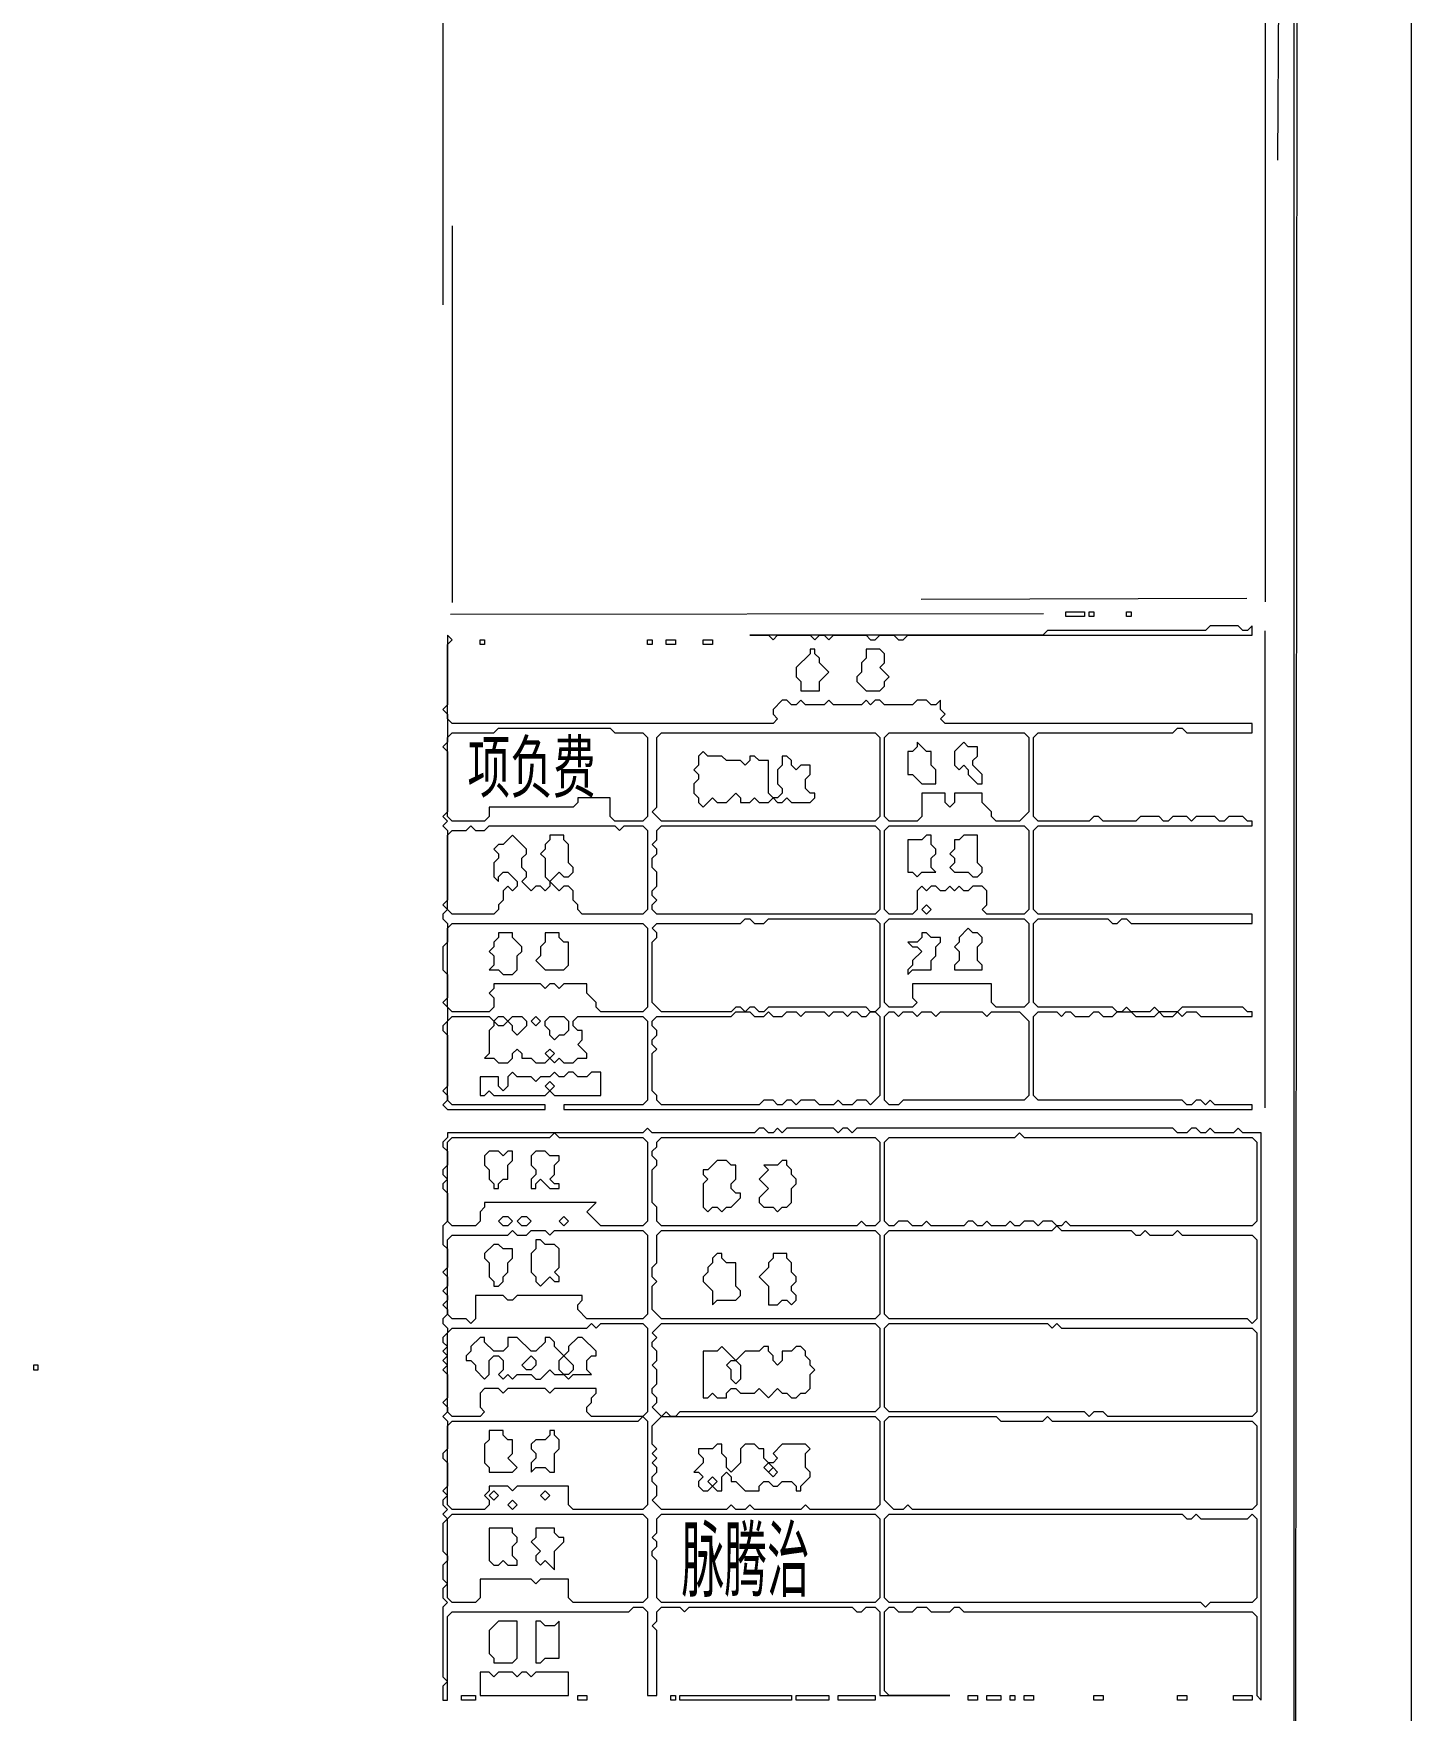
# Model space of a CAD drawing. Extents: x 12 to 2459, y 13 to 1740.
# Drawn here: x 2136 to 2432.3, y 261.8 to 622.3 of the extents above; entities that cross this region are included whole.
import ezdxf

# ---------------------------------------------------------------- set-up
doc = ezdxf.new("R2010")
doc.units = 0
for name, color, linetype, lineweight in [('OCR_TEXT', 6, 'Continuous', 0), ('TEXT_FALLBACK_OUTLINE', 2, 'Continuous', 0), ('TRACE_CURVE', 6, 'Continuous', 0), ('TRACE_STRAIGHT', 5, 'Continuous', 0), ('TRACE_TEXT_SYMBOL', 6, 'Continuous', 0)]:
    doc.layers.add(name, color=color, linetype=linetype, lineweight=lineweight)
doc.styles.add('wqy-unicode', font='wqy-unicode.lff')

msp = doc.modelspace()

# ---------------------------------------------------------------- linework, layer by layer
at = {"layer": 'TEXT_FALLBACK_OUTLINE', "color": 2}
for points in [[(2280, 468), (2279, 467), (2279, 465), (2278, 464), (2279, 463), (2279, 462), (2278, 461), (2278, 459), (2279, 458), (2279, 457), (2280, 456), (2282, 458), (2283, 457), (2285, 457), (2287, 459), (2288, 458), (2288, 457), (2290, 457), (2291, 458), (2292, 457), (2294, 457), (2295, 458), (2296, 457), (2297, 457), (2298, 458), (2299, 457), (2303, 457), (2304, 458), (2304, 459), (2303, 459), (2302, 460), (2302, 462), (2303, 463), (2303, 465), (2301, 465), (2300, 464), (2299, 465), (2299, 466), (2298, 467), (2297, 467), (2297, 465), (2296, 464), (2296, 461), (2297, 460), (2297, 459), (2296, 458), (2295, 458), (2294, 459), (2294, 466), (2292, 466), (2291, 467), (2290, 467), (2290, 466), (2289, 465), (2288, 466), (2285, 466), (2284, 467), (2281, 467)], [(2337, 430), (2335, 428), (2335, 427), (2334, 426), (2335, 425), (2335, 423), (2334, 422), (2334, 421), (2340, 421), (2340, 422), (2339, 423), (2339, 426), (2340, 427), (2340, 428), (2339, 429), (2338, 429)], [(2327, 429), (2327, 428), (2326, 427), (2324, 427), (2325, 426), (2326, 426), (2327, 425), (2325, 423), (2325, 422), (2324, 421), (2324, 420), (2325, 421), (2329, 421), (2329, 423), (2330, 424), (2330, 426), (2331, 427), (2331, 428), (2329, 428), (2328, 429)], [(2234, 382), (2233, 381), (2233, 379), (2234, 378), (2234, 376), (2235, 375), (2235, 374), (2236, 374), (2236, 375), (2237, 376), (2238, 376), (2238, 379), (2239, 380), (2239, 382), (2238, 382), (2237, 381), (2236, 382)], [(2244, 382), (2243, 381), (2243, 379), (2244, 378), (2244, 377), (2243, 376), (2243, 374), (2244, 374), (2244, 375), (2245, 376), (2247, 374), (2249, 374), (2249, 375), (2248, 375), (2247, 376), (2248, 377), (2248, 379), (2249, 380), (2249, 381), (2247, 381), (2246, 382)], [(2232, 342), (2230, 340), (2230, 339), (2229, 338), (2229, 337), (2230, 337), (2231, 336), (2231, 335), (2233, 333), (2234, 334), (2234, 337), (2235, 338), (2236, 338), (2237, 337), (2237, 335), (2236, 334), (2237, 333), (2238, 334), (2239, 333), (2240, 334), (2243, 334), (2244, 333), (2245, 333), (2247, 335), (2248, 334), (2250, 334), (2251, 333), (2252, 334), (2256, 334), (2255, 335), (2255, 337), (2256, 338), (2257, 338), (2257, 339), (2254, 342), (2253, 342), (2251, 340), (2251, 339), (2250, 338), (2248, 340), (2248, 341), (2247, 342), (2246, 342), (2246, 341), (2244, 339), (2243, 339), (2240, 342), (2238, 342), (2238, 340), (2237, 339), (2235, 339), (2233, 341), (2233, 342)], [(2284, 340), (2283, 339), (2280, 339), (2280, 329), (2281, 329), (2282, 330), (2283, 329), (2285, 329), (2285, 330), (2286, 331), (2287, 331), (2288, 330), (2291, 330), (2292, 331), (2294, 329), (2296, 331), (2297, 330), (2298, 330), (2299, 329), (2300, 329), (2301, 330), (2302, 330), (2303, 331), (2303, 334), (2304, 335), (2303, 336), (2303, 337), (2302, 338), (2302, 339), (2301, 340), (2300, 340), (2299, 339), (2297, 339), (2297, 337), (2296, 336), (2295, 337), (2295, 338), (2294, 339), (2294, 340), (2293, 340), (2292, 339), (2289, 339), (2287, 337)], [(2243, 338), (2244, 337), (2244, 336), (2243, 335), (2242, 335), (2241, 336)], [(2249, 337), (2250, 338), (2252, 336), (2252, 335), (2251, 334), (2250, 334), (2249, 335)], [(2285, 336), (2286, 337), (2287, 337), (2288, 336), (2288, 333), (2287, 332), (2286, 333), (2286, 335)], [(2283, 319), (2282, 318), (2279, 318), (2279, 317), (2280, 316), (2280, 315), (2278, 313), (2279, 313), (2280, 312), (2279, 311), (2279, 310), (2280, 309), (2281, 309), (2282, 310), (2283, 309), (2284, 309), (2284, 312), (2285, 313), (2286, 312), (2286, 311), (2287, 311), (2289, 309), (2292, 309), (2292, 310), (2293, 311), (2294, 311), (2295, 310), (2296, 310), (2297, 311), (2299, 311), (2300, 310), (2300, 309), (2301, 309), (2301, 310), (2303, 312), (2303, 313), (2302, 314), (2302, 317), (2303, 318), (2302, 319), (2297, 319), (2295, 317), (2296, 316), (2295, 315), (2294, 315), (2293, 316), (2293, 318), (2292, 318), (2291, 319), (2289, 319), (2288, 318), (2288, 315), (2286, 313), (2285, 314), (2285, 316), (2284, 317), (2284, 319)], [(2293, 314), (2294, 315), (2295, 314), (2294, 313)], [(2294, 313), (2295, 314), (2296, 313), (2295, 312)], [(2281, 311), (2282, 312), (2283, 311), (2282, 310)]]:
    msp.add_lwpolyline(points, close=True, dxfattribs=at)
at = {"layer": 'TRACE_CURVE', "color": 6}
for points in [[(2225, 493), (2225, 478), (2224, 477), (2225, 476), (2225, 470), (2224, 469), (2225, 468), (2225, 455), (2224, 454), (2225, 453), (2224, 452), (2225, 451), (2225, 436), (2224, 435), (2225, 434), (2224, 433), (2224, 432), (2225, 431), (2225, 427), (2224, 426), (2224, 421), (2225, 420), (2225, 415), (2224, 414), (2225, 413), (2225, 410), (2224, 409), (2224, 408), (2225, 407), (2225, 396), (2224, 395), (2225, 394), (2225, 393), (2224, 392), (2225, 391), (2246, 391), (2246, 392), (2226, 392), (2225, 393), (2225, 410), (2226, 411), (2234, 411), (2235, 410), (2235, 409), (2234, 408), (2234, 403), (2233, 402), (2235, 402), (2236, 401), (2238, 401), (2239, 402), (2239, 403), (2240, 404), (2241, 403), (2241, 402), (2243, 402), (2244, 401), (2246, 401), (2247, 402), (2248, 401), (2249, 402), (2250, 401), (2252, 401), (2253, 402)], [(2316, 478), (2315, 479), (2314, 478), (2308, 478), (2307, 479), (2306, 478), (2302, 478), (2301, 479), (2300, 478), (2299, 478), (2298, 479), (2297, 479), (2295, 477), (2295, 476), (2296, 475), (2295, 474), (2226, 474), (2225, 475), (2225, 491), (2226, 492), (2225, 493)], [(2370, 412), (2369, 412), (2368, 413), (2352, 413), (2351, 414), (2351, 431), (2352, 432), (2367, 432), (2368, 431), (2369, 431), (2370, 432), (2371, 432), (2372, 431), (2398, 431), (2398, 433), (2352, 433), (2351, 434), (2351, 451), (2352, 452), (2398, 452), (2398, 453), (2397, 453), (2396, 454), (2393, 454), (2392, 453), (2391, 453), (2390, 454), (2386, 454), (2385, 453), (2384, 454), (2381, 454), (2380, 453), (2379, 453), (2378, 454), (2374, 454), (2373, 453), (2366, 453), (2365, 454), (2364, 454), (2363, 453), (2352, 453), (2351, 454), (2351, 471), (2352, 472), (2381, 472), (2382, 473), (2383, 473), (2384, 472), (2398, 472), (2398, 474), (2332, 474), (2331, 475), (2332, 476), (2331, 477), (2331, 479), (2330, 478), (2329, 478), (2328, 479), (2326, 479), (2325, 478), (2319, 478), (2318, 479), (2317, 479), (2316, 478)], [(2240, 439), (2239, 438), (2238, 439), (2237, 438), (2237, 436), (2236, 435), (2236, 434), (2235, 433), (2226, 433), (2225, 434), (2225, 450), (2226, 451), (2229, 451)], [(2229, 451), (2230, 452), (2231, 451), (2233, 451), (2234, 452), (2261, 452), (2262, 451), (2263, 452), (2267, 452), (2268, 451), (2268, 434), (2267, 433), (2254, 433), (2253, 434), (2253, 435), (2252, 436), (2252, 438), (2251, 439), (2250, 439), (2249, 438), (2247, 440), (2249, 442), (2250, 441), (2251, 441), (2252, 442), (2252, 443), (2251, 444), (2251, 448), (2250, 449), (2250, 450), (2247, 450), (2247, 449), (2246, 448), (2246, 447), (2245, 446), (2246, 445), (2246, 441), (2247, 440), (2247, 439), (2246, 438), (2245, 439), (2244, 439), (2243, 438), (2241, 440), (2242, 441), (2242, 442), (2241, 443), (2241, 445), (2242, 446), (2242, 447), (2239, 450), (2237, 448), (2236, 448), (2235, 447), (2236, 446), (2236, 445), (2235, 444), (2235, 441), (2236, 440), (2236, 441), (2237, 442), (2238, 442), (2240, 440), (2240, 439)], [(2253, 402), (2255, 402), (2255, 403), (2253, 405), (2254, 406), (2254, 408), (2253, 408), (2252, 409), (2252, 410), (2253, 411), (2267, 411), (2268, 410), (2268, 393), (2267, 392), (2250, 392), (2250, 391), (2398, 391), (2398, 392), (2390, 392), (2389, 393), (2388, 392), (2387, 393), (2386, 393), (2385, 392), (2384, 392), (2383, 393), (2352, 393), (2351, 394), (2351, 411), (2352, 412), (2356, 412), (2357, 411), (2358, 412), (2359, 412), (2360, 411), (2363, 411), (2364, 412), (2365, 412), (2366, 411), (2368, 411), (2369, 412), (2372, 412), (2373, 411), (2377, 411), (2378, 412), (2379, 411), (2381, 411), (2382, 412), (2383, 411), (2384, 412), (2386, 412), (2387, 411), (2398, 411), (2398, 412), (2397, 412), (2396, 413), (2383, 413), (2382, 412), (2378, 412), (2377, 413), (2376, 412), (2372, 412), (2371, 413), (2370, 412)], [(2268, 387), (2267, 386), (2225, 386), (2225, 385), (2224, 384), (2224, 383), (2225, 382), (2225, 379), (2224, 378), (2224, 377), (2225, 376), (2224, 375), (2224, 374), (2225, 373), (2225, 367), (2224, 366), (2224, 362), (2225, 361), (2225, 357), (2224, 356), (2225, 355), (2225, 353), (2224, 352), (2225, 351), (2225, 350), (2224, 349), (2225, 348), (2225, 347), (2224, 346), (2224, 345), (2225, 344), (2225, 343), (2224, 342), (2224, 341), (2225, 340), (2224, 339), (2225, 338), (2224, 337), (2225, 336), (2224, 335), (2225, 334), (2225, 329), (2224, 328), (2225, 327), (2225, 326), (2224, 325), (2225, 324), (2225, 318), (2224, 317), (2224, 316), (2225, 315), (2225, 310), (2224, 309), (2225, 308), (2224, 307), (2224, 306), (2225, 305), (2224, 304), (2225, 303), (2224, 302), (2224, 296), (2225, 295), (2225, 294), (2224, 293)], [(2224, 293), (2224, 290), (2225, 289), (2224, 288), (2224, 286), (2225, 285), (2224, 284), (2224, 269), (2225, 268), (2224, 267), (2224, 264), (2225, 264), (2225, 282), (2226, 283), (2264, 283), (2265, 284), (2267, 284), (2268, 283), (2268, 265), (2270, 265), (2270, 279), (2269, 280), (2270, 281), (2270, 283), (2271, 284), (2275, 284), (2276, 283), (2277, 284), (2312, 284), (2313, 283), (2314, 283), (2315, 284), (2317, 284), (2318, 283), (2318, 265), (2333, 265), (2320, 265), (2319, 266), (2319, 283), (2320, 284), (2321, 284), (2322, 283), (2325, 283), (2326, 284), (2328, 284), (2329, 283), (2333, 283), (2334, 284), (2335, 284), (2336, 283), (2398, 283), (2399, 282), (2399, 265), (2400, 264), (2400, 386), (2396, 386), (2395, 387), (2394, 386), (2390, 386), (2389, 387), (2388, 386), (2387, 386), (2386, 387), (2385, 387)], [(2385, 387), (2384, 386), (2382, 386), (2381, 387), (2313, 387), (2312, 386), (2311, 387), (2310, 387), (2309, 386), (2308, 387), (2298, 387), (2297, 386), (2296, 387), (2295, 386), (2294, 386), (2293, 387), (2292, 387), (2291, 386), (2269, 386), (2268, 387)]]:
    msp.add_lwpolyline(points, dxfattribs=at)
for points in [[(2235, 472), (2236, 473), (2260, 473), (2261, 472), (2267, 472), (2268, 471), (2268, 454), (2267, 453), (2261, 453), (2260, 454), (2260, 458), (2253, 458), (2253, 457), (2252, 456), (2234, 456), (2234, 454), (2233, 453), (2226, 453), (2225, 454), (2225, 471), (2226, 472)], [(2270, 471), (2271, 472), (2317, 472), (2318, 471), (2318, 454), (2317, 453), (2271, 453), (2269, 455), (2270, 456)], [(2319, 471), (2320, 472), (2349, 472), (2350, 471), (2350, 455), (2348, 453), (2343, 453), (2342, 454), (2342, 455), (2340, 457), (2340, 459), (2334, 459), (2334, 457), (2333, 456), (2332, 457), (2332, 459), (2327, 459), (2327, 454), (2326, 453), (2320, 453), (2319, 454)], [(2270, 451), (2271, 452), (2317, 452), (2318, 451), (2318, 434), (2317, 433), (2270, 433), (2269, 434), (2269, 435), (2270, 436), (2269, 437), (2269, 438), (2270, 439), (2270, 442), (2269, 443), (2269, 445), (2270, 446), (2270, 447), (2269, 448), (2270, 449)], [(2319, 451), (2320, 452), (2349, 452), (2350, 451), (2350, 434), (2349, 433), (2341, 433), (2340, 434), (2341, 435), (2341, 438), (2340, 439), (2338, 439), (2337, 438), (2336, 438), (2335, 439), (2334, 438), (2333, 439), (2332, 438), (2331, 438), (2330, 439), (2329, 439), (2328, 438), (2327, 439), (2326, 438), (2326, 434), (2325, 433), (2320, 433), (2319, 434)], [(2327, 434), (2328, 435), (2329, 434), (2328, 433)], [(2225, 430), (2226, 431), (2267, 431), (2268, 430), (2268, 413), (2267, 412), (2258, 412), (2257, 413), (2257, 414), (2255, 416), (2255, 418), (2250, 418), (2249, 417), (2248, 418), (2247, 418), (2246, 417), (2245, 418), (2235, 418), (2235, 417), (2234, 416), (2235, 415), (2235, 413), (2234, 412), (2226, 412), (2225, 413)], [(2288, 431), (2289, 432), (2290, 432), (2291, 431), (2293, 431), (2294, 432), (2317, 432), (2318, 431), (2318, 413), (2317, 412), (2316, 412), (2315, 413), (2294, 413), (2293, 412), (2292, 412), (2291, 413), (2290, 413), (2289, 412), (2288, 413), (2287, 413), (2286, 412), (2271, 412), (2269, 414), (2269, 427), (2270, 428), (2270, 429), (2269, 430), (2270, 431)], [(2319, 431), (2320, 432), (2349, 432), (2350, 431), (2350, 414), (2349, 413), (2343, 413), (2342, 414), (2342, 418), (2325, 418), (2325, 415), (2326, 414), (2325, 413), (2320, 413), (2319, 414)], [(2286, 411), (2287, 412), (2290, 412), (2291, 411), (2293, 411), (2294, 412), (2295, 411), (2297, 411), (2298, 412), (2300, 412), (2301, 411), (2302, 412), (2306, 412), (2307, 411), (2308, 412), (2310, 412), (2311, 411), (2312, 412), (2313, 412), (2314, 411), (2315, 411), (2316, 412), (2317, 412), (2318, 411), (2318, 394), (2316, 392), (2315, 393), (2313, 393), (2312, 392), (2310, 392), (2309, 393), (2308, 392), (2305, 392), (2304, 393), (2301, 393), (2300, 392), (2299, 393), (2298, 393), (2297, 392), (2296, 392), (2295, 393), (2293, 393), (2292, 392), (2271, 392), (2270, 393), (2270, 394), (2269, 395), (2269, 403), (2270, 404), (2269, 405), (2269, 406), (2270, 407), (2270, 408), (2269, 409), (2269, 410), (2270, 411)], [(2319, 411), (2320, 412), (2321, 412), (2322, 411), (2323, 412), (2325, 412), (2326, 411), (2327, 412), (2329, 412), (2330, 411), (2331, 412), (2340, 412), (2341, 411), (2342, 412), (2348, 412), (2350, 410), (2350, 394), (2349, 393), (2323, 393), (2322, 392), (2320, 392), (2319, 393)], [(2235, 410), (2236, 411), (2237, 411), (2238, 410), (2237, 409), (2236, 409)], [(2238, 410), (2239, 411), (2241, 411), (2242, 410), (2242, 409), (2240, 407), (2239, 408), (2239, 409)], [(2243, 410), (2244, 411), (2245, 410), (2244, 409)], [(2246, 410), (2247, 411), (2250, 411), (2251, 410), (2251, 408), (2250, 407), (2249, 407), (2248, 406), (2247, 407), (2247, 408), (2246, 409)], [(2246, 403), (2247, 404), (2248, 403), (2247, 402)], [(2247, 385), (2248, 386), (2249, 385), (2267, 385), (2268, 384), (2268, 367), (2267, 366), (2258, 366), (2255, 369), (2257, 371), (2233, 371), (2233, 370), (2232, 369), (2232, 367), (2231, 366), (2226, 366), (2225, 367), (2225, 384), (2226, 385)], [(2347, 385), (2348, 386), (2349, 385), (2398, 385), (2399, 384), (2399, 367), (2398, 366), (2359, 366), (2358, 367), (2357, 366), (2356, 366), (2355, 367), (2353, 367), (2352, 366), (2351, 367), (2349, 367), (2348, 366), (2347, 366), (2346, 367), (2345, 366), (2342, 366), (2341, 367), (2340, 366), (2339, 366), (2338, 367), (2337, 367), (2336, 366), (2329, 366), (2328, 367), (2327, 366), (2325, 366), (2324, 367), (2322, 367), (2321, 366), (2320, 366), (2319, 367), (2319, 384), (2320, 385)], [(2270, 384), (2271, 385), (2317, 385), (2318, 384), (2318, 367), (2317, 366), (2315, 366), (2314, 367), (2313, 366), (2271, 366), (2270, 367), (2270, 370), (2269, 371), (2269, 378), (2270, 379), (2270, 380), (2269, 381), (2269, 382), (2270, 383)], [(2236, 367), (2237, 368), (2238, 368), (2239, 367), (2238, 366), (2237, 366)], [(2240, 367), (2241, 368), (2242, 368), (2243, 367), (2242, 366), (2241, 366)], [(2249, 367), (2250, 368), (2251, 367), (2250, 366)], [(2238, 364), (2239, 365), (2240, 364), (2242, 364), (2243, 365), (2246, 365), (2247, 364), (2248, 365), (2267, 365), (2268, 364), (2268, 347), (2267, 346), (2255, 346), (2253, 348), (2253, 349), (2254, 350), (2254, 351), (2240, 351), (2239, 350), (2238, 350), (2237, 351), (2231, 351), (2231, 346), (2230, 345), (2229, 346), (2226, 346), (2225, 347), (2225, 363), (2226, 364)], [(2270, 364), (2271, 365), (2317, 365), (2318, 364), (2318, 347), (2317, 346), (2271, 346), (2269, 348), (2269, 353), (2270, 354), (2269, 355), (2269, 357), (2270, 358)], [(2355, 365), (2356, 366), (2357, 365), (2372, 365), (2373, 364), (2374, 364), (2375, 365), (2376, 364), (2381, 364), (2382, 365), (2383, 364), (2398, 364), (2399, 363), (2399, 346), (2398, 345), (2397, 346), (2320, 346), (2319, 347), (2319, 364), (2320, 365)], [(2255, 344), (2256, 345), (2257, 344), (2258, 345), (2267, 345), (2268, 344), (2268, 326), (2267, 325), (2256, 325), (2255, 326), (2255, 327), (2256, 328), (2256, 329), (2257, 330), (2257, 331), (2248, 331), (2247, 330), (2246, 331), (2238, 331), (2237, 330), (2236, 331), (2233, 331), (2232, 330), (2232, 327), (2233, 326), (2232, 325), (2226, 325), (2225, 326), (2225, 343), (2226, 344)], [(2271, 345), (2317, 345), (2318, 344), (2318, 327), (2317, 326), (2275, 326), (2274, 325), (2273, 325), (2272, 326), (2271, 325), (2269, 327), (2270, 328), (2270, 329), (2269, 330), (2269, 331), (2270, 332), (2270, 335), (2269, 336), (2270, 337), (2270, 339), (2269, 340), (2269, 341), (2270, 342), (2269, 343)], [(2319, 344), (2320, 345), (2354, 345), (2355, 344), (2356, 345), (2357, 344), (2398, 344), (2399, 343), (2399, 326), (2398, 325), (2367, 325), (2366, 326), (2364, 326), (2363, 325), (2362, 326), (2320, 326), (2319, 327)], [(2266, 324), (2267, 325), (2268, 324), (2268, 306), (2267, 305), (2252, 305), (2251, 306), (2251, 310), (2240, 310), (2239, 309), (2238, 310), (2234, 310), (2234, 309), (2233, 308), (2234, 307), (2234, 306), (2233, 305), (2226, 305), (2225, 306), (2225, 323), (2226, 324)], [(2271, 325), (2317, 325), (2318, 324), (2318, 306), (2317, 305), (2303, 305), (2302, 306), (2301, 305), (2291, 305), (2290, 306), (2289, 305), (2287, 305), (2286, 306), (2285, 305), (2271, 305), (2269, 307), (2270, 308), (2270, 310), (2269, 311), (2269, 312), (2270, 313), (2270, 314), (2269, 315), (2270, 316), (2269, 317), (2270, 318), (2269, 319), (2269, 323)], [(2319, 324), (2320, 325), (2343, 325), (2344, 324), (2353, 324), (2354, 325), (2355, 324), (2398, 324), (2399, 323), (2399, 306), (2398, 305), (2325, 305), (2324, 306), (2323, 305), (2321, 305), (2319, 307)], [(2234, 308), (2235, 309), (2236, 308), (2235, 307)], [(2238, 306), (2239, 307), (2240, 306), (2239, 305)], [(2245, 308), (2246, 309), (2247, 308), (2246, 307)], [(2225, 303), (2226, 304), (2267, 304), (2268, 303), (2268, 286), (2267, 285), (2252, 285), (2251, 286), (2251, 290), (2245, 290), (2244, 289), (2243, 290), (2232, 290), (2232, 286), (2231, 285), (2226, 285), (2225, 286)], [(2270, 303), (2271, 304), (2317, 304), (2318, 303), (2318, 286), (2317, 285), (2271, 285), (2270, 286), (2270, 294), (2269, 295), (2269, 296), (2270, 297), (2270, 298), (2269, 299), (2270, 300)], [(2319, 303), (2320, 304), (2383, 304), (2384, 303), (2385, 303), (2386, 304), (2387, 303), (2397, 303), (2398, 304), (2399, 303), (2399, 286), (2398, 285), (2389, 285), (2388, 284), (2387, 285), (2320, 285), (2319, 286)]]:
    msp.add_lwpolyline(points, close=True, dxfattribs=at)
at = {"layer": 'TRACE_STRAIGHT', "color": 5}
for p, q in [((2407.28, 52.63), (2408.41, 1712.63)), ((2224, 1532), (2224, 564)), ((2407, 1021), (2407, 52)), ((2432.25, 48.87), (2432.28, 937.63)), ((2400.83, 835.12), (2400.84, 500.12)), ((2403.58, 595.12), (2404.3, 727.63)), ((2226, 581), (2226, 500)), ((2225.62, 497.5), (2353.13, 497.61)), ((2326.87, 500.71), (2396.88, 500.96)), ((2400.8, 391.37), (2400.85, 493.88))]:
    msp.add_line(p, q, dxfattribs=at)
at = {"layer": 'TRACE_TEXT_SYMBOL', "color": 6}
for points in [[(2358, 498), (2362, 498), (2362, 497), (2358, 497)], [(2363, 498), (2364, 498), (2364, 497), (2363, 497)], [(2371, 498), (2372, 498), (2372, 497), (2371, 497)], [(2389, 495), (2388, 494), (2354, 494), (2353, 493), (2290, 493), (2294, 493), (2295, 492), (2296, 493), (2303, 493), (2304, 492), (2305, 493), (2306, 493), (2307, 492), (2308, 493), (2315, 493), (2316, 492), (2317, 492), (2318, 493), (2321, 493), (2322, 492), (2323, 492), (2324, 493), (2398, 493), (2398, 495), (2397, 494), (2396, 494), (2395, 495)], [(2232, 492), (2233, 492), (2233, 491), (2232, 491)], [(2268, 492), (2269, 492), (2269, 491), (2268, 491)], [(2272, 492), (2274, 492), (2274, 491), (2272, 491)], [(2280, 492), (2282, 492), (2282, 491), (2280, 491)], [(2303, 490), (2303, 489), (2300, 486), (2300, 484), (2301, 483), (2301, 481), (2305, 481), (2305, 483), (2307, 485), (2305, 487), (2305, 488), (2304, 489), (2304, 490)], [(2315, 490), (2315, 488), (2314, 487), (2314, 485), (2313, 484), (2313, 483), (2315, 481), (2318, 481), (2319, 482), (2319, 483), (2320, 484), (2318, 486), (2319, 487), (2319, 489), (2318, 490)], [(2326, 470), (2326, 469), (2325, 468), (2324, 468), (2324, 463), (2325, 463), (2327, 461), (2330, 461), (2330, 464), (2329, 465), (2329, 468), (2328, 468)], [(2336, 470), (2334, 468), (2334, 465), (2335, 464), (2336, 465), (2337, 464), (2337, 463), (2339, 461), (2340, 461), (2340, 463), (2338, 465), (2338, 466), (2339, 467), (2339, 469), (2337, 469)], [(2328, 450), (2327, 449), (2324, 449), (2324, 442), (2325, 442), (2326, 441), (2327, 442), (2330, 442), (2329, 443), (2329, 445), (2330, 446), (2330, 447), (2329, 448), (2329, 450)], [(2336, 450), (2335, 449), (2334, 449), (2334, 447), (2333, 446), (2334, 445), (2334, 444), (2333, 443), (2334, 442), (2337, 442), (2338, 441), (2339, 441), (2340, 442), (2340, 443), (2339, 444), (2339, 450)], [(2236, 429), (2236, 428), (2235, 427), (2235, 426), (2234, 425), (2235, 424), (2235, 422), (2234, 421), (2236, 421), (2237, 420), (2239, 420), (2240, 421), (2240, 424), (2241, 425), (2241, 426), (2239, 428), (2239, 429)], [(2246, 429), (2246, 427), (2245, 426), (2245, 424), (2244, 423), (2246, 421), (2250, 421), (2251, 422), (2251, 427), (2250, 427), (2249, 428), (2249, 429)], [(2239, 399), (2238, 398), (2238, 396), (2237, 395), (2236, 396), (2236, 398), (2232, 398), (2232, 394), (2233, 394), (2234, 395), (2235, 394), (2246, 394), (2247, 395), (2248, 394), (2258, 394), (2258, 399), (2256, 399), (2255, 398), (2253, 398), (2252, 399), (2251, 399), (2250, 398), (2249, 398), (2248, 399), (2247, 398), (2245, 398), (2244, 397), (2243, 398), (2240, 398)], [(2246, 396), (2247, 397), (2248, 396), (2247, 395)], [(2283, 380), (2281, 378), (2280, 378), (2280, 377), (2281, 376), (2280, 375), (2280, 370), (2281, 369), (2282, 370), (2283, 370), (2284, 369), (2285, 370), (2286, 370), (2288, 372), (2288, 373), (2287, 373), (2286, 374), (2286, 375), (2287, 376), (2287, 379), (2286, 379), (2285, 380)], [(2297, 380), (2296, 379), (2293, 379), (2294, 378), (2292, 376), (2294, 374), (2292, 372), (2292, 371), (2293, 370), (2295, 370), (2296, 369), (2297, 370), (2298, 370), (2299, 371), (2299, 374), (2300, 375), (2300, 376), (2299, 377), (2299, 378), (2298, 379), (2298, 380)], [(2235, 362), (2233, 360), (2233, 359), (2234, 358), (2234, 355), (2235, 354), (2235, 353), (2236, 353), (2237, 354), (2237, 355), (2238, 356), (2238, 358), (2239, 359), (2239, 361), (2237, 361), (2236, 362)], [(2244, 363), (2244, 361), (2243, 360), (2243, 356), (2244, 355), (2244, 354), (2245, 353), (2247, 355), (2248, 354), (2249, 354), (2249, 355), (2248, 356), (2249, 357), (2249, 361), (2248, 362), (2246, 362), (2245, 363)], [(2283, 360), (2282, 359), (2282, 358), (2281, 357), (2281, 356), (2280, 355), (2280, 354), (2282, 352), (2282, 349), (2283, 350), (2287, 350), (2288, 351), (2288, 352), (2287, 353), (2287, 358), (2285, 358), (2284, 359), (2284, 360)], [(2295, 360), (2295, 359), (2294, 358), (2294, 357), (2292, 355), (2294, 353), (2294, 349), (2296, 349), (2297, 350), (2298, 350), (2299, 349), (2300, 350), (2300, 351), (2299, 352), (2299, 353), (2300, 354), (2300, 355), (2299, 356), (2299, 358), (2298, 359), (2298, 360)], [(2136, 336), (2136, 335), (2137, 335), (2137, 336)], [(2234, 322), (2234, 320), (2233, 319), (2233, 315), (2234, 314), (2234, 313), (2239, 313), (2240, 314), (2238, 316), (2239, 317), (2239, 320), (2238, 320), (2237, 321), (2237, 322)], [(2247, 322), (2247, 321), (2246, 320), (2244, 320), (2243, 319), (2243, 318), (2244, 317), (2244, 316), (2243, 315), (2243, 313), (2244, 314), (2246, 314), (2247, 313), (2248, 313), (2248, 317), (2249, 318), (2249, 320), (2248, 321), (2248, 322)], [(2234, 301), (2234, 294), (2235, 293), (2236, 293), (2237, 294), (2238, 293), (2240, 293), (2240, 294), (2239, 295), (2239, 297), (2240, 298), (2240, 299), (2239, 300), (2239, 301)], [(2244, 301), (2244, 299), (2243, 298), (2245, 296), (2244, 295), (2244, 294), (2245, 293), (2246, 294), (2248, 292), (2248, 296), (2250, 298), (2250, 299), (2249, 299), (2248, 300), (2248, 301)], [(2236, 281), (2234, 279), (2234, 274), (2235, 273), (2235, 272), (2239, 272), (2240, 273), (2240, 281)], [(2244, 281), (2244, 272), (2245, 272), (2246, 273), (2249, 273), (2249, 281), (2248, 280), (2246, 280), (2245, 281)], [(2232, 270), (2232, 265), (2251, 265), (2251, 270), (2244, 270), (2243, 269), (2242, 270), (2241, 270), (2240, 269), (2239, 270), (2236, 270), (2235, 269), (2234, 270)], [(2228, 265), (2231, 265), (2231, 264), (2228, 264)], [(2253, 265), (2255, 265), (2255, 264), (2253, 264)], [(2273, 265), (2274, 265), (2274, 264), (2273, 264)], [(2275, 265), (2299, 265), (2299, 264), (2275, 264)], [(2300, 265), (2307, 265), (2307, 264), (2300, 264)], [(2309, 265), (2317, 265), (2317, 264), (2309, 264)], [(2337, 265), (2339, 265), (2339, 264), (2337, 264)], [(2341, 265), (2344, 265), (2344, 264), (2341, 264)], [(2346, 265), (2347, 265), (2347, 264), (2346, 264)], [(2349, 265), (2351, 265), (2351, 264), (2349, 264)], [(2364, 265), (2366, 265), (2366, 264), (2364, 264)], [(2382, 265), (2384, 265), (2384, 264), (2382, 264)], [(2394, 265), (2398, 265), (2398, 264), (2394, 264)]]:
    msp.add_lwpolyline(points, close=True, dxfattribs=at)

# ---------------------------------------------------------------- texts
at = {"layer": 'OCR_TEXT', "color": 6, "style": 'wqy-unicode'}
for s, height, width, p in [('项负费', 10.92, 0.616706, (2229.32, 459.2)), ('脉腾治', 13.26, 0.508225, (2275.33, 287.67))]:
    msp.add_text(s, height=height, dxfattribs=dict(at, width=width)).set_placement(p)

doc.saveas('drawing.dxf')
